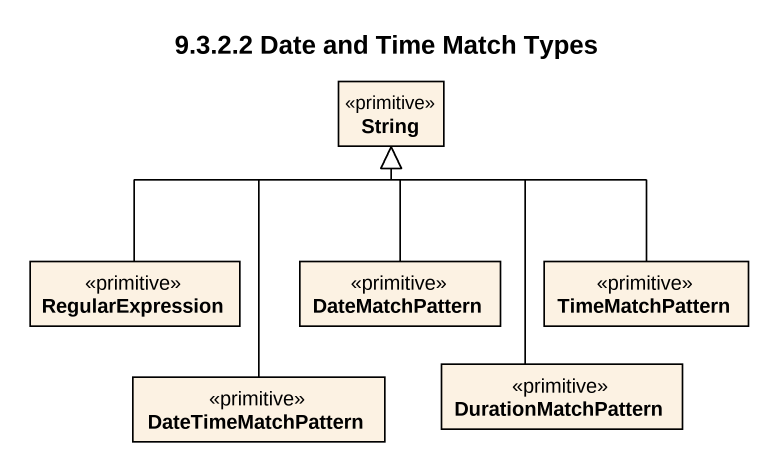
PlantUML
@startuml
title 9.3.2.2 Date and Time Match Types
hide circle
hide empty members
class String <<primitive>>
class RegularExpression <<primitive>>
class DateMatchPattern <<primitive>>
class TimeMatchPattern <<primitive>>
class DateTimeMatchPattern <<primitive>>
class DurationMatchPattern <<primitive>>
RegularExpression -up-|> String
DateMatchPattern -up-|> String
TimeMatchPattern -up-|> String
DateTimeMatchPattern -up-|> String
DurationMatchPattern -up-|> String
@enduml
